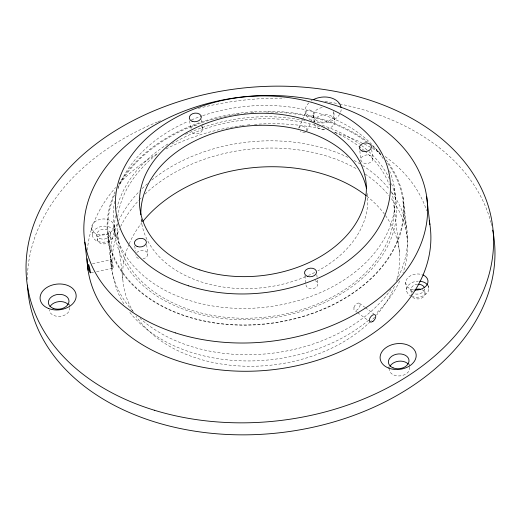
<?xml version="1.0" encoding="UTF-8"?>
<svg xmlns="http://www.w3.org/2000/svg" width="521" height="521" viewBox="0 0 521 521"><rect width="100%" height="100%" fill="white"/><g stroke="black" fill="none" stroke-linecap="round" stroke-linejoin="round"><path stroke-width="0.39" stroke-dasharray="2.6 1.95" d="M306.921 130.96L306.322 128.472A4.311 2.8 23.1 0 0 301.542 126.29A4.311 2.8 23.1 0 0 298.839 128.68M353.993 307.253L353.935 309.754L356.95 312.177M298.891 127.925L306.074 111.546M306.993 130.823L310.575 122.65M310.9 121.907L314.156 114.477M92.445 263.685L111.325 259.712M91.071 272.789L93.435 272.288M96.587 271.623L113.135 268.146M357.601 312.659L368.686 320.832M359.483 303.326L364.707 307.182M365.358 307.664L373.85 313.929M428.477 285.782L428.848 288.986M425.11 293.877L424.556 289.07A6.897 4.923 -6.6 0 1 413.954 293.57M403.163 197.739L406.582 227.28M403.254 204.369L407.422 240.389M410.822 289.35L411.518 295.433M405.696 282.232L406.764 291.513M394.456 188.25L395.765 199.536M393.98 205.254L399.535 253.284M409.343 364.016L409.617 366.419M371.714 149.501L372.828 159.107A6.037 4.305 -6.6 0 1 363.554 163.04A6.037 4.305 -6.6 0 1 364.075 155.538A6.037 4.305 -6.6 0 1 372.828 159.107M388.985 366.66L389.447 370.665M359.822 150.862L360.936 160.468M333.785 112.666L334.834 121.784M313.401 114.998L314.358 123.321M316.82 274.743L317.341 279.23M317.439 280.031L317.934 284.349M304.896 275.785L305.82 283.789M201.581 119.693L202.226 125.3M202.324 126.102L202.689 129.299M189.657 120.742L190.614 129.065M146.655 244.623L147.795 254.541M141.126 218.794L141.497 221.998M134.763 245.984L135.349 251.102M117.297 231.695L122.852 279.725M114.151 225.645L115.454 236.931M113.93 226.316A11.208 7.997 -6.6 0 1 97.212 234.261A11.208 7.997 -6.6 0 1 97.127 220.376A11.208 7.997 -6.6 0 1 113.93 226.316L114.763 233.525A11.208 7.997 -6.6 0 1 98.046 241.47A11.208 7.997 -6.6 0 1 97.961 227.579A11.208 7.997 -6.6 0 1 114.763 233.525M110.315 232.776L111.012 238.852A6.897 4.923 -6.6 0 1 100.416 243.346A6.897 4.923 -6.6 0 1 101.015 234.776A6.897 4.923 -6.6 0 1 111.012 238.852M108.016 232.581L112.184 268.602M108.055 238.729L111.474 268.269M96.724 234.326L97.42 240.409M91.585 227.651L92.419 234.854M69.26 303.964L69.632 307.169M367.331 193.499A113.819 81.185 -6.6 0 1 317.94 270.783M314.619 272.522A113.819 81.185 -6.6 0 1 308.471 275.453M305.664 276.671A113.819 81.185 -6.6 0 1 141.106 218.781M201.145 126.277A6.037 4.305 -6.6 0 1 200.103 132.783A6.037 4.305 -6.6 0 1 191.331 131.696M190.96 128.42A6.037 4.305 -6.6 0 1 198.534 125.209M315.192 280.656A6.037 4.305 -6.6 0 1 314.664 288.159A6.037 4.305 -6.6 0 1 305.918 284.59M136.736 252.607A6.037 4.305 -6.6 0 1 146.74 251.93A6.037 4.305 -6.6 0 1 143.054 258.82M138.521 258.475A6.037 4.305 -6.6 0 1 135.779 254.789M389.565 170.842A141.419 100.866 -6.6 0 1 264.968 307.247A141.419 100.866 -6.6 0 1 114.607 201.347M117.948 188.999A141.419 100.866 -6.6 0 1 187.873 121.445M191.52 119.889A141.419 100.866 -6.6 0 1 201.992 115.929M202.754 115.669A141.419 100.866 -6.6 0 1 383.749 159.582M391.473 183.6A141.419 100.866 -6.6 0 1 267.364 318.409A141.419 100.866 -6.6 0 1 115.395 215.779M116.743 208.706A141.419 100.866 -6.6 0 1 168.602 143.529M185.593 134.359A141.419 100.866 -6.6 0 1 302.779 120.208M303.548 120.364A141.419 100.866 -6.6 0 1 305.085 120.683M322.252 125.3A141.419 100.866 -6.6 0 1 359.568 144.024M361.476 145.444A141.419 100.866 -6.6 0 1 368.301 151.083M368.894 151.618A141.419 100.866 -6.6 0 1 389.578 179.204M391.89 192.607A149.013 106.284 -6.6 0 1 396.566 280.252M391.05 289.168A149.013 106.284 -6.6 0 1 139.993 318.266M132.581 310.848A149.013 106.284 -6.6 0 1 117.336 223.796M118.638 220.897A149.013 106.284 -6.6 0 1 140.546 190.165M142.174 188.556A149.013 106.284 -6.6 0 1 147.704 183.477M151.793 180.045A149.013 106.284 -6.6 0 1 347.963 157.349M354.065 160.468A149.013 106.284 -6.6 0 1 360.539 164.206M362.531 165.457A149.013 106.284 -6.6 0 1 389.493 189.442M386.074 159.908A149.013 106.284 -6.6 0 1 267.911 323.801A149.013 106.284 -6.6 0 1 115.219 191.357M119.166 183.815A149.013 106.284 -6.6 0 1 367.539 141.823M371.766 145.222A149.013 106.284 -6.6 0 1 381.059 154.066M87.378 250.126A172.458 123.008 -6.6 0 1 115.675 187.443M119.348 183.418A172.458 123.008 -6.6 0 1 158.912 152.809M166.004 148.947A172.458 123.008 -6.6 0 1 240.897 125.789M241.692 125.685A172.458 123.008 -6.6 0 1 245.678 125.209M247.273 125.033A172.458 123.008 -6.6 0 1 251.265 124.643M254.463 124.382A172.458 123.008 -6.6 0 1 326.224 130.12M334.638 132.406A172.458 123.008 -6.6 0 1 361.672 142.721M364.407 144.056A172.458 123.008 -6.6 0 1 371.89 148.055M372.587 148.452A172.458 123.008 -6.6 0 1 380.656 153.441M385.136 156.534A172.458 123.008 -6.6 0 1 426.673 210.842M305.293 132.321A4.311 2.8 23.1 0 1 300.285 131.005M353.993 307.253A4.311 2.39 -54 0 1 358.682 303.033A4.311 2.39 -54 0 1 359.216 307.631A4.311 2.39 -54 0 1 354.345 310.255M427.63 284.994A11.208 7.997 -6.6 0 1 425.449 294.547A11.208 7.997 -6.6 0 1 412.248 296.527M411.623 296.293A11.208 7.997 -6.6 0 1 410.196 283.685L412.593 282.362A11.208 7.997 -6.6 0 1 418.252 281.171M413.42 289.832A11.208 7.997 -6.6 0 1 406.608 279.386A11.208 7.997 -6.6 0 1 422.297 274.697M391.584 191.617A139.003 99.14 -6.6 0 1 314.45 305.215A139.003 99.14 -6.6 0 1 148.146 287.299L142.311 282.089A139.003 99.14 -6.6 0 1 117.192 222.447M117.687 217.029A139.003 99.14 -6.6 0 1 157.466 153.825M172.028 143.881A139.003 99.14 -6.6 0 1 321.398 127.215M334.873 132.406A139.003 99.14 -6.6 0 1 358.083 145.724M358.735 146.206A139.003 99.14 -6.6 0 1 364.342 150.667M364.934 151.181A139.003 99.14 -6.6 0 1 389.389 184.981M411.57 291.806A6.897 4.923 -6.6 0 1 417.432 284.29M385.475 215.525A139.003 99.14 -6.6 0 1 396.253 281.053M394.377 286.387A139.003 99.14 -6.6 0 1 376.585 315.049M374.599 317.243A139.003 99.14 -6.6 0 1 370.952 321.008M370.411 321.535A139.003 99.14 -6.6 0 1 198.547 358.761L190.08 355.882A139.003 99.14 -6.6 0 1 153.702 335.329L147.866 330.119A139.003 99.14 -6.6 0 1 135.974 316.143M133.356 312.066A139.003 99.14 -6.6 0 1 128.615 245.104M129.188 243.743A139.003 99.14 -6.6 0 1 141.797 222.786M366.836 196.183A139.003 99.14 -6.6 0 1 384.511 214.203M341.17 109.618A18.105 12.914 -6.6 0 1 340.324 112.998M339.653 114.301A18.105 12.914 -6.6 0 1 313.883 121.634A18.105 12.914 -6.6 0 1 308.894 102.839M311.037 101.061A18.105 12.914 -6.6 0 1 312.248 100.273M333.258 111.461A10.348 7.379 -6.6 0 1 326.595 121.732A10.348 7.379 -6.6 0 1 313.557 116.704A10.348 7.379 -6.6 0 1 322.87 107.456M314.319 121.556A10.348 7.379 -6.6 0 1 324.303 114.607A10.348 7.379 -6.6 0 1 334.677 120.077A10.348 7.379 -6.6 0 1 327.996 128.772M324.016 129.416A10.348 7.379 -6.6 0 1 314.45 124.115M421.977 289.656A6.897 4.923 -6.6 0 1 422.857 297.413A6.897 4.923 -6.6 0 1 412.124 296.612M411.701 292.867A6.897 4.923 -6.6 0 1 413.635 290.614M409.767 367.045A10.348 7.379 -6.6 0 1 400.362 375.875A10.348 7.379 -6.6 0 1 389.226 369.396M391.388 198.69A148.322 105.789 -6.6 0 1 402.948 272.958M399.685 280.949A148.322 105.789 -6.6 0 1 375.765 313.785M368.718 320.115A148.322 105.789 -6.6 0 1 128.694 310.933M123.842 303.841A148.322 105.789 -6.6 0 1 119.27 229.487M120.605 226.609A148.322 105.789 -6.6 0 1 138.801 200.357M139.341 199.771A148.322 105.789 -6.6 0 1 141.556 197.472M145.02 194.092A148.322 105.789 -6.6 0 1 356.566 168.791M365.117 174.066A148.322 105.789 -6.6 0 1 388.959 195.557M387.689 163.301A148.322 105.789 -6.6 0 1 266.251 323.736A148.322 105.789 -6.6 0 1 115.428 192.744M117.883 187.729A148.322 105.789 -6.6 0 1 228.302 115.714M229.084 115.564A148.322 105.789 -6.6 0 1 232.21 115.004M234.567 114.613A148.322 105.789 -6.6 0 1 236.137 114.366M236.925 114.249A148.322 105.789 -6.6 0 1 240.083 113.806M244.03 113.324A148.322 105.789 -6.6 0 1 245.612 113.148M251.168 112.64A148.322 105.789 -6.6 0 1 255.928 112.321M266.238 112.015A148.322 105.789 -6.6 0 1 366.706 142.155M372.665 147.013A148.322 105.789 -6.6 0 1 381.717 155.929M69.749 307.481A10.348 7.379 -6.6 0 1 60.345 316.312A10.348 7.379 -6.6 0 1 49.208 309.832M27.418 279.647A234.541 167.287 -6.6 0 1 157.316 122.012M158.052 121.712A234.541 167.287 -6.6 0 1 161.725 120.234M198.397 108.388A234.541 167.287 -6.6 0 1 284.082 98.182M324.922 101.432A234.541 167.287 -6.6 0 1 338.917 103.829M339.685 103.985A234.541 167.287 -6.6 0 1 490.951 222.519M491.147 223.275A234.541 167.287 -6.6 0 1 491.713 225.554M111.247 259.862L111.592 262.864A4.311 0.41 77.8 0 0 113.096 268.133A4.311 0.41 77.8 0 0 112.562 263.528A4.311 0.41 77.8 0 0 111.247 259.862M306.745 113.897A4.311 2.794 23.6 0 0 313.831 115.134A4.311 2.794 23.6 0 0 309.767 110.009A4.311 2.794 23.6 0 0 306.745 113.897M99.856 238.546A6.897 4.923 -6.6 0 0 110.459 234.053A6.897 4.923 -6.6 0 0 100.455 229.976A6.897 4.923 -6.6 0 0 99.856 238.546"/><path stroke-width="0.78" d="M426.621 196.306L429.89 224.564M84.825 242.167L88.095 270.419M140.865 214.737A113.819 81.185 -6.6 0 1 245.026 126.297A113.819 81.185 -6.6 0 1 366.537 188.706M429.219 220.715A172.458 123.008 -6.6 0 1 272.06 369.799A172.458 123.008 -6.6 0 1 87.111 258.748M422.922 274.932A11.208 7.997 -6.6 0 1 427.24 284.375A11.208 7.997 -6.6 0 1 414.84 290.008M419.698 281.21A11.208 7.997 -6.6 0 1 427.63 284.994M142.787 221.542A139.003 99.14 -6.6 0 1 366.204 195.688M418.031 284.264A6.897 4.923 -6.6 0 1 424.413 287.794M390.034 366.198A10.348 7.379 -6.6 0 1 398.702 361.209A10.348 7.379 -6.6 0 1 408.269 364.114M313.551 99.55A18.105 12.914 -6.6 0 1 341.092 107.593M493.14 232.431A234.541 167.287 -6.6 0 1 279.595 432.775A234.541 167.287 -6.6 0 1 27.535 285.111M492.71 230.132A234.541 167.287 -6.6 0 1 493.003 231.663M50.009 306.635A10.348 7.379 -6.6 0 1 58.684 301.646A10.348 7.379 -6.6 0 1 68.251 304.551M415.107 289.8A6.897 4.923 -6.6 0 1 420.356 289.201M199.856 269.93A113.819 81.185 -6.6 0 0 366.289 185.528A113.819 81.185 -6.6 0 0 192.594 129.364A113.819 81.185 -6.6 0 0 199.856 269.93M362.16 151.031A6.037 4.305 -6.6 0 0 371.44 147.098A6.037 4.305 -6.6 0 0 362.688 143.529A6.037 4.305 -6.6 0 0 362.16 151.031M192.028 121.23A6.037 4.305 -6.6 0 0 201.301 117.297A6.037 4.305 -6.6 0 0 192.549 113.728A6.037 4.305 -6.6 0 0 192.028 121.23M307.266 276.273A6.037 4.305 -6.6 0 0 316.547 272.34A6.037 4.305 -6.6 0 0 307.794 268.771A6.037 4.305 -6.6 0 0 307.266 276.273M137.134 246.472A6.037 4.305 -6.6 0 0 146.408 242.539A6.037 4.305 -6.6 0 0 137.655 238.97A6.037 4.305 -6.6 0 0 137.134 246.472M175.499 332.906A172.458 123.008 -6.6 0 0 427.5 204.851A172.458 123.008 -6.6 0 0 164.18 119.954A172.458 123.008 -6.6 0 0 175.499 332.906M188.602 285.834A137.967 98.404 -6.6 0 0 390.34 183.529A137.967 98.404 -6.6 0 0 179.804 115.454A137.967 98.404 -6.6 0 0 188.602 285.834M372.919 321.346A4.311 2.397 -53.7 0 0 375.153 314.892A4.311 2.397 -53.7 0 0 369.636 318.793A4.311 2.397 -53.7 0 0 372.919 321.346M88.609 266.648A4.311 0.391 78.1 0 0 90.283 272.952A4.311 0.391 78.1 0 0 89.293 266.602A4.311 0.391 78.1 0 0 88.609 266.648M393.101 367.872A10.348 7.379 -6.6 0 0 409.005 361.125A10.348 7.379 -6.6 0 0 394 355.009A10.348 7.379 -6.6 0 0 393.101 367.872M388.347 367.969A18.105 12.914 -6.6 0 0 416.175 356.169A18.105 12.914 -6.6 0 0 389.916 345.462A18.105 12.914 -6.6 0 0 388.347 367.969M154.333 410.229A234.541 167.287 -6.6 0 0 493.224 232.001A234.541 167.287 -6.6 0 0 131.859 121.256A234.541 167.287 -6.6 0 0 154.333 410.229M53.083 308.308A10.348 7.379 -6.6 0 0 68.98 301.561A10.348 7.379 -6.6 0 0 53.982 295.446A10.348 7.379 -6.6 0 0 53.083 308.308M48.329 308.406A18.105 12.914 -6.6 0 0 76.151 296.605A18.105 12.914 -6.6 0 0 49.899 285.899A18.105 12.914 -6.6 0 0 48.329 308.406"/></g></svg>
